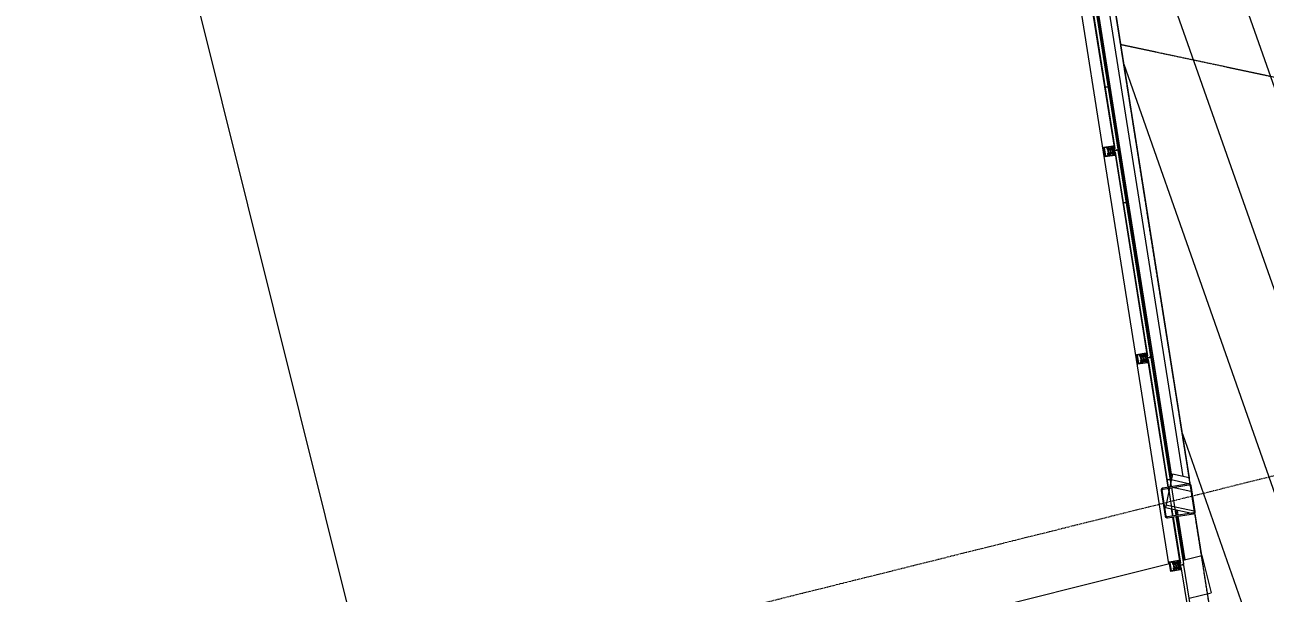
# Model space of a CAD drawing. Header units: millimetres. Extents: x -2355779 to -2216356, y 3874558 to 4068437.
# Drawn here: x -2324769 to -2318621, y 3993779 to 3996595 of the extents above; entities that cross this region are included whole.
import ezdxf

# ---------------------------------------------------------------- set-up
doc = ezdxf.new("R2010")
doc.units = ezdxf.units.MM
doc.linetypes.add('Grid Line', pattern=[21, 12, -3, 3, -3])
doc.linetypes.add('Overhead', pattern=[4, 2.5, -1.5])
for name, color, linetype, lineweight in [('A-ANNO-DIMS', 211, 'Continuous', 5), ('A-ANNO-DIMS-200', 211, 'Continuous', 5), ('A-DETL-GENF', 92, 'Continuous', 5), ('A-FLOR-OVHD', 1, 'Overhead', 13), ('A-GENM', 13, 'Continuous', 5), ('A-GLAZ-CWMG', 51, 'Continuous', 5), ('A-ROOF', 132, 'Continuous', 5), ('A-ROOF-PATT', 132, 'Continuous', 5), ('A-WALL', 113, 'Continuous', 5), ('G-ANNO-SYMB', 111, 'Continuous', 5), ('S-BEAM', 12, 'Continuous', 5), ('S-COLS', 52, 'Continuous', 5), ('S-GRID', 1, 'Continuous', 5)]:
    doc.layers.add(name, color=color, linetype=linetype, lineweight=lineweight)
doc.styles.add('Arial', font='arial.ttf', dxfattribs={"height": 500})
doc.dimstyles.new('2_5-Diagonal-_deg_-Decimal_O', dxfattribs={"dimscale": 304.8, "dimtxt": 510.1297, "dimasz": 0.984252, "dimexe": 0.656168, "dimexo": 0.0625, "dimgap": 0.984252, "dimtad": 1, "dimdec": 0, "dimzin": 0, "dimdsep": 46, "dimtxsty": 'Arial', "dimblk1": 'OBLIQUE', "dimblk2": 'OBLIQUE', "dimsah": 1, "dimcen": 0.09, "dimdle": 0.656168, "dimazin": 0, "dimtfac": 1, "dimtdec": 4, "dimtix": 1, "dimtmove": 0, "dimatfit": 3, "dimfxl": 3.28084, "dimfxlon": 1, "dimtvp": 1, "dimtfill": 1, "dimtolj": 1, "dimtzin": 0, "dimlwd": 15, "dimlwe": 15, "dimarcsym": 2})

# ---------------------------------------------------------------- blocks, each defined once
blk = doc.blocks.new('SHS-Square Hollow Section-Column - 150x150xSHS-1615467-GA - Part B 6m')
at = {"layer": 'S-COLS'}
h = blk.add_hatch(dxfattribs=at)
h.set_pattern_fill('FP_8', color=256, style=0, pattern_type=2)
h.set_pattern_definition([(36, (1665640.24, -4307849.8), (-418.03287, 575.37289), []), (36, (1665759.45, -4307097.16), (-418.03287, 575.37289), [])])
h.paths.add_polyline_path([(65, -75), (72.1, -72.1), (75, -65), (68.5, -68.5)])
h.paths.add_polyline_path([(-65, -75), (65, -75), (65, -70), (-65, -70)])
h.paths.add_polyline_path([(-65, -75), (-68.5, -68.5), (-75, -65), (-72.1, -72.1)])
h.paths.add_polyline_path([(-75, 65), (-68.5, 68.5), (-65, 75), (-72.1, 72.1)])
h.paths.add_polyline_path([(-75, -65), (-70, -65), (-70, 65), (-75, 65)])
h.paths.add_polyline_path([(75, 65), (72.1, 72.1), (65, 75), (68.5, 68.5)])
h.paths.add_polyline_path([(70, -65), (75, -65), (75, 65), (70, 65)])
h.paths.add_polyline_path([(-65, 70), (65, 70), (65, 75), (-65, 75)])
at = {"layer": 'S-COLS', "lineweight": 15}
for p, q in [((-75, 65), (-75, -65)), ((-70, -65), (-70, 65)), ((65, 75), (-65, 75)), ((-65, 70), (65, 70)), ((70, 65), (70, -65)), ((75, -65), (75, 65)), ((65, -70), (-65, -70)), ((-65, -75), (65, -75))]:
    blk.add_line(p, q, dxfattribs=at)
for centre, radius, start, end in [((-65, 65), 10, 90, 180), ((-65, 65), 5, 90, 180), ((65, 65), 10, 360, 90), ((65, 65), 5, 0, 90), ((-65, -65), 10, 180, 270), ((-65, -65), 5, 180, 270), ((65, -65), 5, 270, 0), ((65, -65), 10, 270, 360)]:
    blk.add_arc(centre, radius, start, end, dxfattribs=at)
blk = doc.blocks.new('Rectangular Mullion - Frame_Framed Facade_Danpal_DPANMF BT1-1113569-GA - Part B 6m')
at = {"layer": 'A-GLAZ-CWMG'}
for p, q in [((-2319508.1, 3997003.5), (-2319670.8, 3998030.7)), ((-2319502.3, 3997004.4), (-2319665, 3998031.6)), ((-2319584.7, 3996991.4), (-2319747.4, 3998018.6)), ((-2319529.9, 3997006.5), (-2319690.6, 3998021.1))]:
    blk.add_line(p, q, dxfattribs=at)
blk = doc.blocks.new('Rectangular Mullion - Frame_Framed Facade_Danpal_DPANMF BT1-V24-GA - Part B 6m')
at = {"layer": 'A-GLAZ-CWMG'}
for p, q in [((-2319099, 3993924.9), (-2319259.3, 3994937)), ((-2319101.9, 3994304.3), (-2319202.5, 3994939.5)), ((-2319086.6, 3994342.1), (-2319182.7, 3994949.1)), ((-2319083.2, 3994358.2), (-2319176.9, 3994950)), ((-2319098.8, 3994284.7), (-2319101.1, 3994299.4)), ((-2319079.2, 3994161.1), (-2319084.9, 3994197.4)), ((-2319043.9, 3993938.6), (-2319078.4, 3994156.1)), ((-2319058.4, 3994164.4), (-2319062.9, 3994192.7)), ((-2319023.5, 3993943.7), (-2319057.6, 3994159.4)), ((-2319052.6, 3994165.3), (-2319056.7, 3994191.4)), ((-2319017.7, 3993945.1), (-2319051.8, 3994160.3))]:
    blk.add_line(p, q, dxfattribs=at)
blk = doc.blocks.new('Rectangular Mullion - DPAEC50-1105308-GA - Part B 6m')
at = {"layer": 'A-DETL-GENF'}
for p, q in [((24.3, 53.5), (-24.3, 53.5)), ((-24.3, 53.5), (-24.3, 4.5)), ((-23.3, 3.5), (-18.2, 3.5)), ((-21.8, 7.3), (-21.8, 34.3)), ((-21.3, 42.6), (-21.3, 49.5)), ((-20.8, 35.3), (-18.1, 35.3)), ((-16.8, 6.7), (-20.7, 6.3)), ((-15, 18), (-20.3, 8.8)), ((-20.3, 8.8), (-20.3, 7.3)), ((-20.3, 7.3), (-14.1, 7.3)), ((-20.1, 50.7), (-1.2, 50.7)), ((-20.1, 41), (-19.6, 42.6)), ((-19.7, 8.7), (-14.9, 16.9)), ((-19.7, 7.9), (-19.7, 8.7)), ((-14.2, 7.9), (-19.7, 7.9)), ((-17, 40), (-18.6, 39.5)), ((-18.1, 35.3), (-17.6, 21.6)), ((-9.6, 36.9), (-17.6, 36.9)), ((-16.3, 22.3), (-16.8, 35.3)), ((-16.8, 35.3), (-9, 35.3)), ((-9.3, 19.8), (-14.2, 19.8)), ((-14.2, 19.2), (-9.6, 19.2)), ((-8.9, 9.2), (-13.4, 8.1)), ((-13.3, 7.4), (-7.3, 8.9)), ((-8.5, 1.7), (-12.4, 1.4)), ((-12.2, 0.8), (-8.6, 1.1)), ((-7.3, 8.9), (-9.2, 4.5)), ((-8, 37.5), (-9.1, 37.5)), ((9.1, 34.3), (-9.1, 34.3)), ((-9.1, 33.5), (-7.9, 33.5)), ((-8.7, 4), (-6.9, 4.4)), ((-6.9, 4.4), (-8.5, 1.7)), ((-8.3, 4.8), (-6.1, 9.9)), ((-6.1, 9.9), (-8.3, 9.4)), ((-5.8, 5.4), (-8.3, 4.8)), ((-8, 36.3), (-8, 37.5)), ((-7.9, 33.5), (-7.9, 21.5)), ((-7.8, 1.7), (-5.8, 5.4)), ((-7.3, 22), (-7.3, 33.5)), ((-7.3, 33.5), (7.3, 33.5)), ((3.5, 23.2), (-3.5, 23.2)), ((-3.5, 22.6), (3.5, 22.6)), ((-1.2, 50.7), (0, 51.9)), ((0, 51.9), (1.2, 50.7)), ((1.2, 50.7), (20.1, 50.7)), ((8.3, 4.8), (5.8, 5.4)), ((5.8, 5.4), (7.8, 1.7)), ((8.3, 9.4), (6.1, 9.9)), ((6.1, 9.9), (8.3, 4.8)), ((8.5, 1.7), (6.9, 4.4)), ((6.9, 4.4), (8.7, 4)), ((7.3, 33.5), (7.3, 22)), ((9.2, 4.5), (7.3, 8.9)), ((7.3, 8.9), (13.3, 7.4)), ((7.9, 21.5), (7.9, 33.5)), ((7.9, 33.5), (9.1, 33.5)), ((9.1, 37.5), (8, 37.5)), ((8, 37.5), (8, 36.3)), ((12.4, 1.4), (8.5, 1.7)), ((8.6, 1.1), (12.2, 0.8)), ((13.4, 8.1), (8.9, 9.2)), ((9, 35.3), (16.8, 35.3)), ((14.2, 19.8), (9.3, 19.8)), ((17.6, 36.9), (9.6, 36.9)), ((9.6, 19.2), (14.2, 19.2)), ((14.1, 7.3), (20.3, 7.3)), ((19.7, 7.9), (14.2, 7.9)), ((14.9, 16.9), (19.7, 8.7)), ((20.3, 8.8), (15, 18)), ((16.8, 35.3), (16.3, 22.3)), ((20.7, 6.3), (16.8, 6.7)), ((18.6, 39.5), (17, 40)), ((17.6, 21.6), (18.1, 35.3)), ((18.1, 35.3), (20.8, 35.3)), ((18.2, 3.5), (23.3, 3.5)), ((19.6, 42.6), (20.1, 41)), ((19.7, 8.7), (19.7, 7.9)), ((20.3, 7.3), (20.3, 8.8)), ((21.3, 49.5), (21.3, 42.6)), ((21.8, 34.3), (21.8, 7.3)), ((24.3, 4.5), (24.3, 53.5))]:
    blk.add_line(p, q, dxfattribs=at)
for centre, radius, start, end in [((-23.3, 4.5), 1, 180, 270), ((-20.6, 39), 2.1, 75, 15), ((-20.8, 34.3), 1, 90, 180), ((-20.8, 7.3), 1, 180, 275), ((-20.1, 49.5), 1.2, 90, 180), ((-20.6, 39), 3.7, 75, 100.90547), ((-20.6, 39), 3.7, 325.41922, 15), ((-9.1, 28.3), 6, 90, 178.57092), ((137.1, 24.7), 152.2, 178.57092, 182.48964), ((137.1, 24.7), 152.2, 182.90756, 186.319), ((-9.1, 28.3), 5.2, 90, 178.57094), ((137.1, 24.7), 151.4, 178.57094, 181.83687), ((137.1, 24.7), 151.4, 182.06404, 186.27908), ((137.1, 25.2), 152.2, 186.73584, 188.89386), ((137.1, 25.2), 151.4, 186.73149, 189.03184), ((-12.3, 1.8), 0.975, 188.89386, 275.24001), ((-3.5, 16.6), 6.58, 156.73708, 181.84487), ((16.4, 17.2), 26.5, 181.84487, 197.58859), ((-9.8, 37.6), 0.706, 289.04931, 354.54771), ((-3.5, 16.6), 5.98, 90, 181.84487), ((16.4, 17.2), 25.9, 181.84487, 197.67172), ((-3.5, 16.6), 6.58, 131.84124, 150.91483), ((-8.8, 4.4), 0.4, 157.16108, 284), ((-9, 36.3), 1, 270, 360), ((-8.7, 2.1), 0.963, 275.24001, 334.4387), ((-3.5, 16.6), 6.58, 90, 125.16343), ((3.5, 16.6), 6.58, 54.83657, 90), ((3.5, 16.6), 5.98, 358.15513, 90), ((8.7, 2.1), 0.963, 205.5613, 264.75999), ((3.5, 16.6), 6.58, 29.08517, 48.15876), ((9, 36.3), 1, 180, 270), ((-16.4, 17.2), 25.9, 342.32828, 358.15513), ((8.8, 4.4), 0.4, 256, 22.83892), ((-16.4, 17.2), 26.5, 342.41141, 358.15513), ((9.8, 37.6), 0.706, 185.45229, 250.95069), ((9.1, 28.3), 6, 1.42874, 89.97921), ((9.1, 28.3), 5.2, 1.42906, 90), ((3.5, 16.6), 6.58, 358.15513, 23.26292), ((12.3, 1.8), 0.975, 264.75999, 351.10614), ((-137.1, 25.2), 151.4, 350.96816, 353.26851), ((-137.1, 25.2), 152.2, 351.10614, 353.26416), ((-137.1, 24.7), 151.4, 353.72092, 357.93596), ((-137.1, 24.7), 151.4, 358.16313, 1.42906), ((-137.1, 24.7), 152.2, 353.681, 357.09244), ((-137.1, 24.7), 152.2, 357.51086, 1.42874), ((20.6, 39), 3.7, 165, 214.58078), ((20.6, 39), 2.1, 165, 105), ((20.6, 39), 3.7, 79.09453, 105), ((20.1, 49.5), 1.2, 360, 90), ((20.8, 7.3), 1, 265, 360), ((20.8, 34.3), 1, 360, 90), ((23.3, 4.5), 1, 270, 360)]:
    blk.add_arc(centre, radius, start, end, dxfattribs=at)
for points, knots in [([(-18.2, 3.5), (-18.1, 3.5), (-17.9, 3.5), (-17.6, 3.7), (-17.5, 3.8), (-17.3, 4), (-17.2, 4.2), (-17, 4.4), (-16.9, 4.6), (-16.8, 4.8), (-16.7, 5.1), (-16.6, 5.4), (-16.5, 5.6), (-16.5, 5.8), (-16.5, 6), (-16.5, 6.2), (-16.5, 6.4), (-16.5, 6.6), (-16.6, 6.7), (-16.8, 6.7), (-16.8, 6.7)], [0, 0, 0, 0, 0.083333, 0.166667, 0.208333, 0.25, 0.333333, 0.375, 0.416667, 0.458333, 0.5, 0.583333, 0.666667, 0.729167, 0.791667, 0.84375, 0.885417, 0.927083, 0.96875, 1, 1, 1, 1]), ([(-17.6, 21.6), (-17.6, 21.5), (-17.6, 21.4), (-17.4, 21.3), (-17.1, 21.3), (-16.8, 21.5), (-16.6, 21.7), (-16.4, 21.9), (-16.4, 22.1), (-16.4, 22.3), (-16.3, 22.3)], [0, 0, 0, 0, 0.125, 0.25, 0.5, 0.625, 0.75, 0.875, 0.9375, 1, 1, 1, 1]), ([(16.3, 22.3), (16.4, 22.3), (16.4, 22.1), (16.4, 22), (16.5, 21.8), (16.7, 21.5), (17.1, 21.2), (17.6, 21.3), (17.6, 21.6)], [0, 0, 0, 0, 0.0625, 0.125, 0.1875, 0.3125, 0.4375, 1, 1, 1, 1]), ([(16.8, 6.7), (16.8, 6.7), (16.6, 6.7), (16.5, 6.6), (16.5, 6.4), (16.5, 6.2), (16.5, 6), (16.5, 5.8), (16.5, 5.6), (16.6, 5.3), (16.9, 4.6), (17.5, 3.7), (17.8, 3.5), (18.2, 3.5)], [0, 0, 0, 0, 0.03125, 0.072917, 0.114583, 0.15625, 0.208333, 0.270833, 0.333333, 0.416667, 0.583333, 0.75, 1, 1, 1, 1])]:
    blk.add_open_spline(points, degree=3, knots=knots, dxfattribs=at)
blk = doc.blocks.new('Rectangular Mullion - Mullion_FramedFacade_Danpal_DPAEC50-1262938-GA - Part B 6m')
at = {"layer": 'A-GLAZ-CWMG'}
for p, q in [((-18.2, 3.5), (-23.3, 3.5)), ((-20.3, 8.8), (-21.8, 8.8)), ((-20.7, 6.3), (-16.8, 6.7)), ((-20.3, 7.3), (-20.3, 8.8)), ((-14.1, 7.3), (-20.3, 7.3)), ((-8.6, 1.1), (-12.2, 0.8)), ((-8.3, 9.4), (-6.1, 9.9)), ((-6.1, 9.9), (-8.3, 4.8)), ((-8.3, 4.8), (-5.8, 5.4)), ((-5.8, 5.4), (-7.8, 1.7)), ((3.5, 22.6), (-3.5, 22.6)), ((7.8, 1.7), (5.8, 5.4)), ((5.8, 5.4), (8.3, 4.8)), ((8.3, 4.8), (6.1, 9.9)), ((6.1, 9.9), (8.3, 9.4)), ((12.2, 0.8), (8.6, 1.1)), ((20.3, 7.3), (14.1, 7.3)), ((16.8, 6.7), (20.7, 6.3)), ((23.3, 3.5), (18.2, 3.5)), ((21.8, 8.8), (20.3, 8.8)), ((20.3, 8.8), (20.3, 7.3))]:
    blk.add_line(p, q, dxfattribs=at)
for centre, radius, start, end in [((-23.3, 4.5), 1, 180, 270), ((-20.8, 7.3), 1, 227.5, 275), ((137.1, 25.2), 152.2, 186.73584, 188.89386), ((-12.3, 1.8), 0.975, 188.89386, 275.24001), ((-3.5, 16.6), 5.98, 90, 181.84487), ((16.4, 17.2), 25.9, 181.84487, 197.67172), ((-8.7, 2.1), 0.963, 275.24001, 334.4387), ((3.5, 16.6), 5.98, 358.15513, 90), ((8.7, 2.1), 0.963, 205.5613, 264.75999), ((-16.4, 17.2), 25.9, 342.32828, 358.15513), ((12.3, 1.8), 0.975, 264.75999, 351.10614), ((-137.1, 25.2), 152.2, 351.10614, 353.26416), ((20.8, 7.3), 1, 265, 360), ((23.3, 4.5), 1, 270, 0)]:
    blk.add_arc(centre, radius, start, end, dxfattribs=at)
for points, knots in [([(-16.8, 6.7), (-16.8, 6.7), (-16.6, 6.7), (-16.5, 6.6), (-16.5, 6.4), (-16.5, 6.2), (-16.5, 6), (-16.5, 5.8), (-16.5, 5.6), (-16.6, 5.4), (-16.7, 5.1), (-16.8, 4.8), (-16.9, 4.6), (-17, 4.4), (-17.2, 4.2), (-17.3, 4), (-17.5, 3.8), (-17.6, 3.7), (-17.9, 3.5), (-18.1, 3.5), (-18.2, 3.5)], [-1, -1, -1, -1, -0.96875, -0.927083, -0.885417, -0.84375, -0.791667, -0.729167, -0.666667, -0.583333, -0.5, -0.458333, -0.416667, -0.375, -0.333333, -0.25, -0.208333, -0.166667, -0.083333, 0, 0, 0, 0]), ([(18.2, 3.5), (17.8, 3.5), (17.5, 3.7), (16.9, 4.6), (16.6, 5.3), (16.5, 5.6), (16.5, 5.8), (16.5, 6), (16.5, 6.2), (16.5, 6.4), (16.5, 6.6), (16.6, 6.7), (16.8, 6.7), (16.8, 6.7)], [-1, -1, -1, -1, -0.75, -0.583333, -0.416667, -0.333333, -0.270833, -0.208333, -0.15625, -0.114583, -0.072917, -0.03125, 0, 0, 0, 0])]:
    blk.add_open_spline(points, degree=3, knots=knots, dxfattribs=at)
blk = doc.blocks.new('MulticellPanel_Polycarbonate_Danpal_1040w - Premium Purple-V27-GA - Part B 6m')
at = {"layer": 'A-GENM'}
h = blk.add_hatch(dxfattribs=at)
h.set_pattern_fill('FP_25', color=256, style=0, pattern_type=2)
h.set_pattern_definition([(171, (4310134.3, 1665677.9), (-125.14757, -790.15067), []), (261, (4310134.3, 1665677.9), (790.15067, -125.14757), [])])
h.paths.add_polyline_path([(515, -6.4), (518.8, -3.2), (513, -1.3)])
h.paths.add_polyline_path([(520, -13.5), (520, -4.4), (515, -6.4), (515, -10.9)])
h.paths.add_polyline_path([(520, -2.1), (520, 7), (513, -1.3)])
h.paths.add_polyline_path([(518.8, 8.2), (517, 16), (-517, 16), (-518.8, 8.2), (-508, 0), (511.1, 0)])
h.paths.add_polyline_path([(-513, -1.3), (-520, 7), (-520, -2.1)])
h.paths.add_polyline_path([(-513, -1.3), (-518.8, -3.2), (-515, -6.4)])
h.paths.add_polyline_path([(-515, -10.9), (-515, -6.4), (-520, -4.4), (-520, -13.5)])
for p, q in [((-520, 13), (-520, 9.4)), ((-520, 7), (-520, -2.1)), ((517, 16), (-517, 16)), ((520, 9.4), (520, 13)), ((520, -2.1), (520, 7)), ((-520, -4.4), (-520, -13.5)), ((-518.5, -15), (-515.7, -15)), ((-515, -6.4), (-513, -1.3)), ((-515, -10.9), (-512.5, -6)), ((-512.5, -6), (-515, -6.4)), ((-512.5, -10.5), (-515, -10.9)), ((-514.4, -14.2), (-512.5, -10.5)), ((-511.1, 0), (511.1, 0)), ((515, -6.4), (512.5, -6)), ((512.5, -6), (515, -10.9)), ((515, -10.9), (512.5, -10.5)), ((512.5, -10.5), (514.4, -14.2)), ((513, -1.3), (515, -6.4)), ((515.7, -15), (518.5, -15)), ((520, -13.5), (520, -4.4))]:
    blk.add_line(p, q, dxfattribs=at)
for centre, radius, start, end in [((-517, 13), 3, 90, 180), ((-520, 8.2), 1.2, 270.00019, 89.99981), ((517, 13), 3, 360, 90), ((520, 8.2), 1.2, 90.00019, 269.99981), ((-520, -3.2), 1.2, 270.0002, 89.9998), ((-518.5, -13.5), 1.5, 180, 270), ((-515.7, -13.5), 1.5, 270, 333.16093), ((-511.1, -2), 2, 90, 158.78639), ((511.1, -2), 2, 21.21363, 90), ((515.7, -13.5), 1.5, 206.83907, 270), ((518.5, -13.5), 1.5, 270, 360), ((520, -3.2), 1.2, 90.0002, 269.9998)]:
    blk.add_arc(centre, radius, start, end, dxfattribs=at)
blk = doc.blocks.new('MulticellPanel_Polycarbonate_Danpal_1040w - Premium Purple-V28-GA - Part B 6m')
at = {"layer": 'A-GENM'}
h = blk.add_hatch(dxfattribs=at)
h.set_pattern_fill('FP_26', color=256, style=0, pattern_type=2)
h.set_pattern_definition([(171, (4309094.3, 1665677.9), (-125.14757, -790.15067), []), (261, (4309094.3, 1665677.9), (790.15067, -125.14757), [])])
h.paths.add_polyline_path([(515, -6.4), (518.8, -3.2), (513, -1.3)])
h.paths.add_polyline_path([(520, -13.5), (520, -4.4), (515, -6.4), (515, -10.9)])
h.paths.add_polyline_path([(520, -2.1), (520, 7), (513, -1.3)])
h.paths.add_polyline_path([(518.8, 8.2), (517, 16), (-517, 16), (-518.8, 8.2), (-511.1, 0), (511.1, 0)])
h.paths.add_polyline_path([(-513, -1.3), (-520, 7), (-520, -2.1)])
h.paths.add_polyline_path([(-513, -1.3), (-518.8, -3.2), (-515, -6.4)])
h.paths.add_polyline_path([(-515, -10.9), (-515, -6.4), (-520, -4.4), (-520, -13.5)])
for p, q in [((-520, 13), (-520, 9.4)), ((-520, 7), (-520, -2.1)), ((517, 16), (-517, 16)), ((520, 9.4), (520, 13)), ((520, -2.1), (520, 7)), ((-520, -4.4), (-520, -13.5)), ((-518.5, -15), (-515.7, -15)), ((-515, -6.4), (-513, -1.3)), ((-515, -10.9), (-512.5, -6)), ((-512.5, -6), (-515, -6.4)), ((-512.5, -10.5), (-515, -10.9)), ((-514.4, -14.2), (-512.5, -10.5)), ((-511.1, 0), (511.1, 0)), ((515, -6.4), (512.5, -6)), ((512.5, -6), (515, -10.9)), ((515, -10.9), (512.5, -10.5)), ((512.5, -10.5), (514.4, -14.2)), ((513, -1.3), (515, -6.4)), ((515.7, -15), (518.5, -15)), ((520, -13.5), (520, -4.4))]:
    blk.add_line(p, q, dxfattribs=at)
for centre, radius, start, end in [((-517, 13), 3, 90, 180), ((-520, 8.2), 1.2, 270.00019, 89.99981), ((517, 13), 3, 360, 90), ((520, 8.2), 1.2, 90.00019, 269.99981), ((-520, -3.2), 1.2, 270.0002, 89.9998), ((-518.5, -13.5), 1.5, 180, 270), ((-515.7, -13.5), 1.5, 270, 333.16093), ((-511.1, -2), 2, 90, 158.78639), ((511.1, -2), 2, 21.21363, 90), ((515.7, -13.5), 1.5, 206.83907, 270), ((518.5, -13.5), 1.5, 270, 360), ((520, -3.2), 1.2, 90.0002, 269.9998)]:
    blk.add_arc(centre, radius, start, end, dxfattribs=at)
blk = doc.blocks.new('MulticellPanel_Polycarbonate_Danpal_1040w - Opal-1262872-GA - Part B 6m')
at = {"layer": 'A-GENM'}
h = blk.add_hatch(dxfattribs=at)
h.set_pattern_fill('FP_27', color=256, style=0, pattern_type=2)
h.set_pattern_definition([(171, (4308054.3, 1665677.9), (-125.14757, -790.15067), []), (261, (4308054.3, 1665677.9), (790.15067, -125.14757), [])])
h.paths.add_polyline_path([(515, -6.4), (518.8, -3.2), (513.2, -1.9)])
h.paths.add_polyline_path([(520, -13.5), (520, -4.4), (515, -6.4), (515, -10.9)])
h.paths.add_polyline_path([(520, -2.1), (520, 7), (513, -1.3)])
h.paths.add_polyline_path([(518.8, 8.2), (517, 16), (279.5, 16), (279.5, 0), (511.1, 0)])
h.paths.add_polyline_path([(274.5, 0), (274.5, 16), (134.5, 16), (134.5, 0), (258.3, 0)])
h.paths.add_polyline_path([(129.5, 0), (129.5, 16), (-517, 16), (-518.8, 8.2), (-511.1, 0), (118.3, 0)])
h.paths.add_polyline_path([(-513, -1.3), (-520, 7), (-520, -2.1), (-515.5, -1.6)])
h.paths.add_polyline_path([(-513, -1.3), (-518.8, -3.2), (-515, -6.4)])
h.paths.add_polyline_path([(-515, -10.9), (-516.2, -6), (-520, -4.4), (-520, -13.5), (-517.2, -12.1)])
for p, q in [((-520, 13), (-520, 9.4)), ((-520, 7), (-520, -2.1)), ((129.5, 16), (-517, 16)), ((274.5, 16), (134.5, 16)), ((517, 16), (279.5, 16)), ((520, 9.4), (520, 13)), ((520, -2.1), (520, 7)), ((-520, -4.4), (-520, -13.5)), ((-518.5, -15), (-515.7, -15)), ((-515, -6.4), (-513, -1.3)), ((-515, -10.9), (-512.5, -6)), ((-512.5, -6), (-515, -6.4)), ((-512.5, -10.5), (-515, -10.9)), ((-514.4, -14.2), (-512.5, -10.5)), ((-511.1, 0), (129.5, 0)), ((134.5, 0), (274.5, 0)), ((279.5, 0), (511.1, 0)), ((515, -6.4), (512.5, -6)), ((512.5, -6), (515, -10.9)), ((515, -10.9), (512.5, -10.5)), ((512.5, -10.5), (514.4, -14.2)), ((513, -1.3), (515, -6.4)), ((515.7, -15), (518.5, -15)), ((520, -13.5), (520, -4.4))]:
    blk.add_line(p, q, dxfattribs=at)
for centre, radius, start, end in [((-517, 13), 3, 90, 180), ((-520, 8.2), 1.2, 270.00019, 89.99981), ((517, 13), 3, 360, 90), ((520, 8.2), 1.2, 90.00019, 269.99981), ((-520, -3.2), 1.2, 270.0002, 89.9998), ((-518.5, -13.5), 1.5, 180, 270), ((-515.7, -13.5), 1.5, 270, 333.16093), ((-511.1, -2), 2, 90, 158.78639), ((511.1, -2), 2, 21.21363, 90), ((515.7, -13.5), 1.5, 206.83907, 270), ((518.5, -13.5), 1.5, 270, 360), ((520, -3.2), 1.2, 90.0002, 269.9998)]:
    blk.add_arc(centre, radius, start, end, dxfattribs=at)
blk = doc.blocks.new('MulticellPanel_Polycarbonate_Danpal_1040w - Opal-2897713-GA - Part B 6m')
at = {"layer": 'A-GENM'}
h = blk.add_hatch(dxfattribs=at)
h.set_pattern_fill('FP_28', color=256, style=0, pattern_type=2)
h.set_pattern_definition([(171, (4307366.5, 1665677.9), (-125.14757, -790.15067), []), (261, (4307366.5, 1665677.9), (790.15067, -125.14757), [])])
h.paths.add_polyline_path([(162.8, -6.4), (166.6, -3.2), (160.8, -1.3)])
h.paths.add_polyline_path([(167.8, -13.3), (167.8, -4.4), (162.8, -6.4), (162.8, -10.9), (167.2, -13.2)])
h.paths.add_polyline_path([(167.8, -2.1), (167.8, 7), (160.8, -1.3)])
h.paths.add_polyline_path([(65.2, 7.5), (119.9, 10.5), (87.4, 6.9), (67.8, 7.4)])
h.paths.add_polyline_path([(166.6, 8.2), (164.8, 16), (-164.8, 16), (-166.6, 8.2), (-158.9, 0), (65.9, 0), (65.2, 7.5), (67.9, 5.2), (68.4, 0), (147.5, 1.3), (149.6, 0.5), (149.6, 0), (160.8, 2)])
h.paths.add_polyline_path([(139, 13.9), (137.5, 11.3), (123, 11)])
h.paths.add_polyline_path([(-160.8, -1.3), (-167.8, 7), (-167.8, -2.1)])
h.paths.add_polyline_path([(-160.8, -1.3), (-166.6, -3.2), (-162.8, -6.4), (-161.8, -3.9)])
h.paths.add_polyline_path([(-162.8, -10.9), (-162.8, -6.4), (-167.8, -4.4), (-167.8, -13.5)])
for p, q in [((-167.8, 13), (-167.8, 9.4)), ((-167.8, 7), (-167.8, -2.1)), ((164.8, 16), (-164.8, 16)), ((167.8, 9.4), (167.8, 13)), ((167.8, -2.1), (167.8, 7)), ((-167.8, -4.4), (-167.8, -13.5)), ((-166.3, -15), (-163.5, -15)), ((-162.8, -6.4), (-160.8, -1.3)), ((-162.8, -10.9), (-160.3, -6)), ((-160.3, -6), (-162.8, -6.4)), ((-160.3, -10.5), (-162.8, -10.9)), ((-162.1, -14.2), (-160.3, -10.5)), ((-158.9, 0), (65.9, 0)), ((68.1, 0), (147.6, 0)), ((149.6, 0), (158.9, 0)), ((162.8, -6.4), (160.3, -6)), ((160.3, -6), (162.8, -10.9)), ((162.8, -10.9), (160.3, -10.5)), ((160.3, -10.5), (161.7, -13.3)), ((160.8, -1.3), (162.8, -6.4)), ((163.5, -15), (166.3, -15)), ((167.8, -13.3), (167.8, -4.4))]:
    blk.add_line(p, q, dxfattribs=at)
for centre, radius, start, end in [((-164.8, 13), 3, 90, 180), ((-167.8, 8.2), 1.2, 270.00019, 89.99981), ((164.8, 13), 3, 0, 90), ((167.8, 8.2), 1.2, 90.00019, 269.99981), ((-167.8, -3.2), 1.2, 270.0002, 89.9998), ((-166.3, -13.5), 1.5, 180, 270), ((-163.5, -13.5), 1.5, 270, 333.16093), ((-158.9, -2), 2, 90, 158.78639), ((158.9, -2), 2, 21.21363, 90), ((163.5, -13.5), 1.5, 206.83907, 270), ((166.3, -13.5), 1.5, 270, 315), ((167.8, -3.2), 1.2, 90.0002, 269.9998)]:
    blk.add_arc(centre, radius, start, end, dxfattribs=at)
blk = doc.blocks.new('Structural Framing 10 - Structural Framing 1-2898566-GA - Part B 6m')
at = {"layer": 'S-BEAM'}
for p, q in [((-2319031.9, 3993958.6), (-2318939.7, 3993981.6)), ((-2318939.7, 3993981.6), (-2318893.7, 3993797.2)), ((-2326270.8, 3992154.6), (-2319099.5, 3993941.8)), ((-2319055.8, 3993952.7), (-2319047.3, 3993954.8)), ((-2319002, 3993770.3), (-2318893.7, 3993797.2))]:
    blk.add_line(p, q, dxfattribs=at)
blk = doc.blocks.new('DIMBLOCK1-GA - Part B 6m')
at = {"layer": 'A-ANNO-DIMS-200', "lineweight": 15}
for p, q in [((-2327823, 4050069.3), (-2327854.3, 4050266.8)), ((-2327823, 4050069.3), (-2327698.4, 4050240.9)), ((-2327823, 4050069.3), (-2327947.7, 4049897.6)), ((-2327823, 4050069.3), (-2327823, 4050069.3)), ((-2327823, 4050069.3), (-2327772.6, 4049750.7)), ((-2337983.3, 4048155.4), (-2338052.2, 4048470.6)), ((-2337983.3, 4048155.4), (-2337868.8, 4048334)), ((-2337983.3, 4048155.4), (-2338097.8, 4047976.9)), ((-2337983.3, 4048155.4), (-2337940.6, 4047960.1))]:
    blk.add_line(p, q, dxfattribs=at)
for start, end in [(98.935842, 102.398894), (99.000328, 102.334407)]:
    blk.add_arc((-2300023.8, 3874558.4), 177698.8, start, end, dxfattribs=at)
at = {"layer": 'A-ANNO-DIMS-200', "color": 0, "lineweight": 15, "insert": (-2333894.9, 4049967.9), "char_height": 500, "width": 1958.898, "attachment_point": 1, "rotation": 10.66737, "line_spacing_factor": 0.941778, "style": 'Arial', "bg_fill": 3, "box_fill_scale": 1.25, "bg_fill_color": 256, "bg_fill_true_color": 13158600, "bg_fill_transparency": 0}
blk.add_mtext('3.33°', dxfattribs=at)
blk = doc.blocks.new('_Oblique')
at = {"color": 0, "linetype": 'ByBlock', "lineweight": -2}
blk.add_line((-0.5, -0.5), (0.5, 0.5), dxfattribs=at)
blk = doc.blocks.new('DIMBLOCK2-GA - Part B 6m')
at = {"layer": 'A-ANNO-DIMS-200', "lineweight": 15}
for p, q in [((-2337980.3, 4048141.9), (-2338057.2, 4048493.2)), ((-2337980.3, 4048141.9), (-2337865.8, 4048320.4)), ((-2337980.3, 4048141.9), (-2338094.8, 4047963.3)), ((-2337980.3, 4048141.9), (-2337980.3, 4048141.9)), ((-2337980.3, 4048141.9), (-2337937.6, 4047946.5)), ((-2348008.1, 4045641.5), (-2348105.2, 4045987.8)), ((-2348008.1, 4045641.5), (-2347904.2, 4045826.4)), ((-2348008.1, 4045641.5), (-2348112, 4045456.6)), ((-2348008.1, 4045641.5), (-2347954.1, 4045448.9))]:
    blk.add_line(p, q, dxfattribs=at)
for start, end in [(102.269916, 105.731899), (102.334407, 105.667407)]:
    blk.add_arc((-2300023.8, 3874558.4), 177684.9, start, end, dxfattribs=at)
at = {"layer": 'A-ANNO-DIMS-200', "color": 0, "lineweight": 15, "insert": (-2344034, 4047688.1), "char_height": 500, "width": 1958.898, "attachment_point": 1, "rotation": 14.00091, "line_spacing_factor": 0.941778, "style": 'Arial', "bg_fill": 3, "box_fill_scale": 1.25, "bg_fill_color": 256, "bg_fill_true_color": 13158600, "bg_fill_transparency": 0}
blk.add_mtext('3.33°', dxfattribs=at)

msp = doc.modelspace()

# ---------------------------------------------------------------- hatches: boundary and pattern name
at = {"layer": 'A-ROOF-PATT'}
h = msp.add_hatch(dxfattribs=at)
h.set_pattern_fill('FP_4', color=256, style=0, pattern_type=2)
h.set_pattern_definition([(109.367, (-4018.33, 11431.97), (-314.1568, -110.428734), [])])
h.paths.add_polyline_path([(-2352562.9, 3967433.9), (-2298471.9, 3967434.6), (-2305717.9, 3993269.2), (-2317088.1, 3995686), (-2318295.3, 3999191.8), (-2318276.8, 3999198), (-2317990.3, 3999297.2), (-2319737.4, 3999020.5), (-2318990.1, 3994314.6), (-2318988.5, 3994311.3), (-2318969.6, 3994178.2), (-2318969.6, 3994172.8), (-2318935.7, 3993965.6), (-2318889.7, 3993781.2), (-2318906.9, 3993777), (-2318877.5, 3993591.4), (-2319973, 3993338.7), (-2319896.7, 3993032.7), (-2318831, 3993296.2), (-2318742.7, 3992936.6), (-2339240.9, 3987830.5), (-2339329.9, 3988189.8), (-2329605.1, 3990613.3), (-2329686.5, 3990939.8), (-2338999.4, 3988618.9), (-2338994.7, 3988605.2), (-2339351.2, 3988485.4), (-2339348, 3988476.3), (-2339418.8, 3988454.3), (-2339421.5, 3988456.8), (-2339429.3, 3988456.2), (-2341201.2, 3993601.8), (-2352562.9, 3989688.5), (-2352562.9, 3975751.6), (-2350541.4, 3975985.4), (-2350556.5, 3976127.1), (-2350507.9, 3976132.3), (-2350495.8, 3976129.7), (-2350495.1, 3976131.6), (-2350329.4, 3976150.1), (-2350329.4, 3976150.7), (-2350307.6, 3976155.9), (-2350269.5, 3976159.1), (-2350253.3, 3976018.8), (-2344809.5, 3976648.4), (-2344824.6, 3976790), (-2344776.1, 3976795.3), (-2344764, 3976792.6), (-2344763.2, 3976794.5), (-2344597.6, 3976813), (-2344597.6, 3976813.7), (-2344575.7, 3976818.8), (-2344537.6, 3976822), (-2344521.5, 3976681.7), (-2339077.7, 3977311.3), (-2339092.8, 3977453), (-2339044.3, 3977458.2), (-2339032.2, 3977455.6), (-2339031.4, 3977457.4), (-2338865.8, 3977475.9), (-2338865.8, 3977476.6), (-2338843.9, 3977481.8), (-2338805.8, 3977484.9), (-2338789.6, 3977344.6), (-2333345.9, 3977974.2), (-2333361, 3978115.9), (-2333312.4, 3978121.1), (-2333300.3, 3978118.5), (-2333299.6, 3978120.3), (-2333133.9, 3978138.9), (-2333133.9, 3978139.5), (-2333112.1, 3978144.7), (-2333074, 3978147.8), (-2333057.8, 3978007.5), (-2327614, 3978637.1), (-2327629.1, 3978778.8), (-2327580.6, 3978784), (-2327568.5, 3978781.4), (-2327567.7, 3978783.2), (-2327402.1, 3978801.8), (-2327402.1, 3978802.4), (-2327380.2, 3978807.6), (-2327342.1, 3978810.7), (-2327326, 3978670.4), (-2321882.2, 3979300.1), (-2321897.3, 3979441.7), (-2321848.8, 3979447), (-2321836.7, 3979444.3), (-2321835.9, 3979446.2), (-2321670.3, 3979464.7), (-2321670.3, 3979465.4), (-2321648.4, 3979470.5), (-2321610.3, 3979473.7), (-2321594.1, 3979333.4), (-2316150.4, 3979963), (-2316165.5, 3980104.7), (-2316116.9, 3980109.9), (-2316104.8, 3980107.2), (-2316104.1, 3980109.1), (-2315938.4, 3980127.6), (-2315938.4, 3980128.3), (-2315916.6, 3980133.5), (-2315878.4, 3980136.6), (-2315862.3, 3979996.3), (-2310548.2, 3980612.5), (-2310567.3, 3980773.2), (-2310019, 3980836.5), (-2309988.6, 3980571.6), (-2310536.9, 3980508.3), (-2310547.3, 3980604.8), (-2310657.9, 3980591.8), (-2311033.1, 3980548.3), (-2312105.4, 3980424.2), (-2312131.9, 3980421.2), (-2312152.5, 3980418.4), (-2312207.4, 3980411.6), (-2312279.7, 3980403.2), (-2315861.4, 3979988.7), (-2315856.9, 3979939.3), (-2315904.1, 3979933.7), (-2315915.8, 3979931.5), (-2315916.6, 3979929.7), (-2316082.2, 3979911.3), (-2316083.2, 3979910.7), (-2316105, 3979910.5), (-2316144, 3979907.3), (-2316149.5, 3979955), (-2321593.2, 3979325.4), (-2321588.7, 3979276.4), (-2321635.9, 3979270.7), (-2321647.6, 3979268.6), (-2321648.4, 3979266.8), (-2321814, 3979248.4), (-2321814, 3979247.7), (-2321850.1, 3979246), (-2321875.8, 3979244.4), (-2321881.3, 3979292.1), (-2327325, 3978662.5), (-2327320.5, 3978613.4), (-2327367.8, 3978607.8), (-2327379.5, 3978605.7), (-2327380.2, 3978603.9), (-2327545.9, 3978585.4), (-2327545.9, 3978584.7), (-2327582, 3978583.1), (-2327607.6, 3978581.5), (-2327613.1, 3978629.2), (-2333056.9, 3977999.6), (-2333052.4, 3977950.5), (-2333099.6, 3977944.9), (-2333111.3, 3977942.7), (-2333112.1, 3977940.9), (-2333277.7, 3977922.5), (-2333277.7, 3977921.8), (-2333313.8, 3977920.2), (-2333339.5, 3977918.5), (-2333345, 3977966.3), (-2338788.5, 3977335.3), (-2338784.2, 3977287.6), (-2338831.4, 3977282), (-2338843.1, 3977279.8), (-2338843.9, 3977278), (-2339009.5, 3977259.6), (-2339010.6, 3977259), (-2339032.3, 3977258.8), (-2339071.3, 3977255.6), (-2339076.8, 3977303.3), (-2344520.5, 3976673.7), (-2344516, 3976624.7), (-2344563.3, 3976619.1), (-2344575, 3976616.9), (-2344575.7, 3976615.1), (-2344741.4, 3976596.7), (-2344741.4, 3976596), (-2344777.5, 3976594.3), (-2344803.1, 3976592.7), (-2344808.6, 3976640.4), (-2350252.4, 3976010.8), (-2350247.9, 3975961.7), (-2350295.1, 3975956.1), (-2350306.8, 3975954), (-2350307.6, 3975952.2), (-2350473.2, 3975933.8), (-2350473.2, 3975933), (-2350509.3, 3975931.4), (-2350535, 3975929.8), (-2350540.5, 3975977.5), (-2352562.9, 3975743.6), (-2352562.9, 3972012.5)])
h.paths.add_polyline_path([(-2313139.6, 3980303.6), (-2313120.2, 3980306.2), (-2313131.2, 3980304.6)])
h.paths.add_polyline_path([(-2339429.3, 3988462.3), (-2339428.7, 3988464.7), (-2339444.2, 3988505.5), (-2339443.7, 3988504), (-2339429.3, 3988462.4)])
h.paths.add_polyline_path([(-2339352.2, 3988488.3), (-2338998.5, 3988607), (-2339002.3, 3988618.2), (-2339196, 3988572), (-2339214.8, 3988651.2), (-2339028.9, 3988697.5), (-2339030.4, 3988701.8), (-2339027.5, 3988702.8), (-2339026, 3988698.2), (-2325794, 3991995.8), (-2329361.1, 3991171.7), (-2339363.5, 3988679), (-2339409.5, 3988857.3), (-2339471.7, 3988835.4), (-2339353.4, 3988491.9)])
h.paths.add_polyline_path([(-2339530.8, 3988768.8), (-2339531.1, 3988771.3), (-2339531.1, 3988769.8)])
h.paths.add_polyline_path([(-2339476.2, 3988848.3), (-2339406.1, 3988872.5), (-2339398.1, 3988879.7), (-2339398.5, 3988893.4), (-2339554.4, 3989341.2), (-2339558.7, 3989346.1), (-2339571.3, 3989346.1), (-2339639.5, 3989322.6), (-2339482.8, 3988867.7)])
h.paths.add_polyline_path([(-2339346.1, 3988879.2), (-2339265.9, 3988900.1), (-2341051.7, 3993980.5), (-2350565.4, 3990636.5), (-2350557.1, 3990616.7), (-2350553.7, 3990612.9), (-2350543.5, 3990612.9), (-2341066.8, 3993875.9), (-2341004.9, 3993696.2), (-2341042.6, 3993683.2), (-2341034.4, 3993659.3), (-2341122.3, 3993629), (-2339643.8, 3989335.1), (-2339457.1, 3989399.4), (-2339452.8, 3989386.9), (-2339533.9, 3989359), (-2339541.9, 3989351.7), (-2339541.5, 3989338.1), (-2339385.8, 3988890.5), (-2339381.2, 3988885.4), (-2339367.6, 3988885.7), (-2339289.5, 3988912.6), (-2339285.2, 3988900.1), (-2339330, 3988884.7)])
h.paths.add_polyline_path([(-2352562.9, 3989917.4), (-2350574.6, 3990602.2), (-2350568.1, 3990608.4), (-2350568.1, 3990618.2), (-2350574.6, 3990633.2), (-2352562.9, 3989934.3)])
h.paths.add_polyline_path([(-2349820.2, 3989930.1), (-2349848.4, 3989937.7), (-2349871.6, 3989955.5), (-2349886.3, 3989980.9), (-2349890.1, 3990009.9), (-2349882.5, 3990038.1), (-2349864.7, 3990061.3), (-2349839.3, 3990076), (-2349810.3, 3990079.8), (-2349782, 3990072.2), (-2349758.8, 3990054.4), (-2349744.1, 3990027.9), (-2349740.4, 3990000), (-2349748, 3989971.7), (-2349765.8, 3989948.5), (-2349791.1, 3989933.9), (-2349810.3, 3989931.4)])
h.paths.add_polyline_path([(-2345822.6, 3991282.3), (-2345850.9, 3991289.8), (-2345874.1, 3991307.7), (-2345888.7, 3991333), (-2345892.6, 3991362), (-2345885, 3991390.3), (-2345867.1, 3991413.5), (-2345841.8, 3991428.1), (-2345812.8, 3991431.9), (-2345784.5, 3991424.3), (-2345761.3, 3991406.5), (-2345746.7, 3991381.2), (-2345742.9, 3991352.2), (-2345750.5, 3991323.9), (-2345768.3, 3991300.7), (-2345793.6, 3991286.1)])
h.paths.add_polyline_path([(-2341861.1, 3992622), (-2341889.4, 3992629.6), (-2341912.6, 3992647.4), (-2341927.2, 3992672.8), (-2341931, 3992701.8), (-2341921.7, 3992732.3), (-2341905.6, 3992753.2), (-2341880.3, 3992767.9), (-2341851.3, 3992771.7), (-2341823, 3992764.1), (-2341799.8, 3992746.3), (-2341785.2, 3992720.9), (-2341781.4, 3992691.9), (-2341789, 3992663.6), (-2341806.8, 3992640.4), (-2341832.1, 3992625.8)])

# ---------------------------------------------------------------- linework, layer by layer
at = {"layer": 'A-FLOR-OVHD'}
for p, q in [((-2318893.2, 3993690.5), (-2325995, 4038527.9)), ((-2319338, 3996498.5), (-2305455.9, 3993547.8))]:
    msp.add_line(p, q, dxfattribs=at)
at = {"layer": 'A-ROOF'}
for p, q in [((-2319737.4, 3999020.5), (-2318997.7, 3994350.6)), ((-2318969.6, 3994172.8), (-2318936.7, 3993965.3))]:
    msp.add_line(p, q, dxfattribs=at)
at = {"layer": 'A-WALL'}
for p, q in [((-2319028.6, 3994357.2), (-2319763.5, 3998996.4)), ((-2318992.9, 3994319.9), (-2319087, 3994339.9)), ((-2318989.1, 3994283.3), (-2319080.1, 3994302.7)), ((-2318973.7, 3994186), (-2319113.4, 3994215.7))]:
    msp.add_line(p, q, dxfattribs=at)
at = {"layer": 'A-WALL', "color": 7, "lineweight": 13}
for p, q in [((-2319081, 3994368.3), (-2319094.3, 3994305.7)), ((-2318997.7, 3994350.6), (-2319081, 3994368.3)), ((-2318992.9, 3994319.9), (-2318997.7, 3994350.6)), ((-2319095.5, 3994300.2), (-2319115.9, 3994204)), ((-2319115.9, 3994204), (-2318984.7, 3994176)), ((-2318974.1, 3994173.8), (-2318969.6, 3994172.8)), ((-2318969.6, 3994172.8), (-2318970.1, 3994176.3))]:
    msp.add_line(p, q, dxfattribs=at)
at = {"layer": 'G-ANNO-SYMB'}
msp.add_line((-2338798.5, 4056427.2), (-2313269, 3953984.1), dxfattribs=at)
at = {"layer": 'S-GRID', "linetype": 'Grid Line'}
for p, q in [((-2314052.5, 3963128.7), (-2328871.8, 4056690.3)), ((-2315193.4, 3995203.8), (-2339890.3, 3989049.1))]:
    msp.add_line(p, q, dxfattribs=at)

# ---------------------------------------------------------------- block references
at = {"layer": 'A-GENM', "rotation": 279.0003277068151}
for name, p in [('MulticellPanel_Polycarbonate_Danpal_1040w - Premium Purple-V27-GA - Part B 6m', (-2319447, 3996486.7)), ('MulticellPanel_Polycarbonate_Danpal_1040w - Premium Purple-V28-GA - Part B 6m', (-2319284.3, 3995459.5)), ('MulticellPanel_Polycarbonate_Danpal_1040w - Opal-1262872-GA - Part B 6m', (-2319121.6, 3994432.3)), ('MulticellPanel_Polycarbonate_Danpal_1040w - Opal-2897713-GA - Part B 6m', (-2319014, 3993753))]:
    msp.add_blockref(name, p, dxfattribs=at)
at = {"layer": 'A-GLAZ-CWMG'}
for name, p in [('Rectangular Mullion - Frame_Framed Facade_Danpal_DPANMF BT1-1113569-GA - Part B 6m', (162.7, -1027.2)), ('Rectangular Mullion - Frame_Framed Facade_Danpal_DPANMF BT1-1113569-GA - Part B 6m', (325.4, -2054.4)), ('Rectangular Mullion - Frame_Framed Facade_Danpal_DPANMF BT1-V24-GA - Part B 6m', (0, 0))]:
    msp.add_blockref(name, p, dxfattribs=at)
at = {"layer": 'A-GLAZ-CWMG', "extrusion": (0, 0, -1), "rotation": 260.9996722931849}
for name, p in [('Rectangular Mullion - DPAEC50-1105308-GA - Part B 6m', (2319365.7, 3995973.1)), ('Rectangular Mullion - Mullion_FramedFacade_Danpal_DPAEC50-1262938-GA - Part B 6m', (2319365.7, 3995973.1)), ('Rectangular Mullion - DPAEC50-1105308-GA - Part B 6m', (2319203, 3994945.9)), ('Rectangular Mullion - Mullion_FramedFacade_Danpal_DPAEC50-1262938-GA - Part B 6m', (2319203, 3994945.9)), ('Rectangular Mullion - DPAEC50-1105308-GA - Part B 6m', (2319040.3, 3993918.7)), ('Rectangular Mullion - Mullion_FramedFacade_Danpal_DPAEC50-1262938-GA - Part B 6m', (2319040.3, 3993918.7))]:
    msp.add_blockref(name, p, dxfattribs=at)
at = {"layer": 'S-BEAM'}
msp.add_blockref('Structural Framing 10 - Structural Framing 1-2898566-GA - Part B 6m', (4, -16), dxfattribs=at)
at = {"layer": 'S-COLS', "rotation": 9.000328388222727}
msp.add_blockref('SHS-Square Hollow Section-Column - 150x150xSHS-1615467-GA - Part B 6m', (-2319052.5, 3994236.2), dxfattribs=at)

# ---------------------------------------------------------------- next in the draw order: dimensions: what is measured, and where the dimension line sits
at = {"layer": 'A-ANNO-DIMS', "lineweight": 15}
dim = msp.add_angular_dim_3p(base=(-2331222, 4049497.1), center=(-2300023.8, 3874558.4), p1=(-2327772.6, 4049750.7), p2=(-2338052.2, 4048470.6), dimstyle='2_5-Diagonal-_deg_-Decimal_O', override={"dimpost": '<>', "dimfxl": 10359.040033}, dxfattribs=at)
dim.commit()
dim.dimension.update_dxf_attribs({"geometry": 'DIMBLOCK1-GA - Part B 6m', "text_midpoint": (-2333019.9, 4049732.1)})

# ---------------------------------------------------------------- next in the draw order: dimensions: what is measured, and where the dimension line sits
dim = msp.add_angular_dim_3p(base=(-2341338.9, 4047373.3), center=(-2300023.8, 3874558.4), p1=(-2338057.2, 4048493.2), p2=(-2348105.2, 4045987.8), dimstyle='2_5-Diagonal-_deg_-Decimal_O', override={"dimpost": '<>', "dimfxl": 10355.71416}, dxfattribs=at)
dim.commit()
dim.dimension.update_dxf_attribs({"geometry": 'DIMBLOCK2-GA - Part B 6m', "text_midpoint": (-2343146.8, 4047503.6)})

doc.saveas('drawing.dxf')
